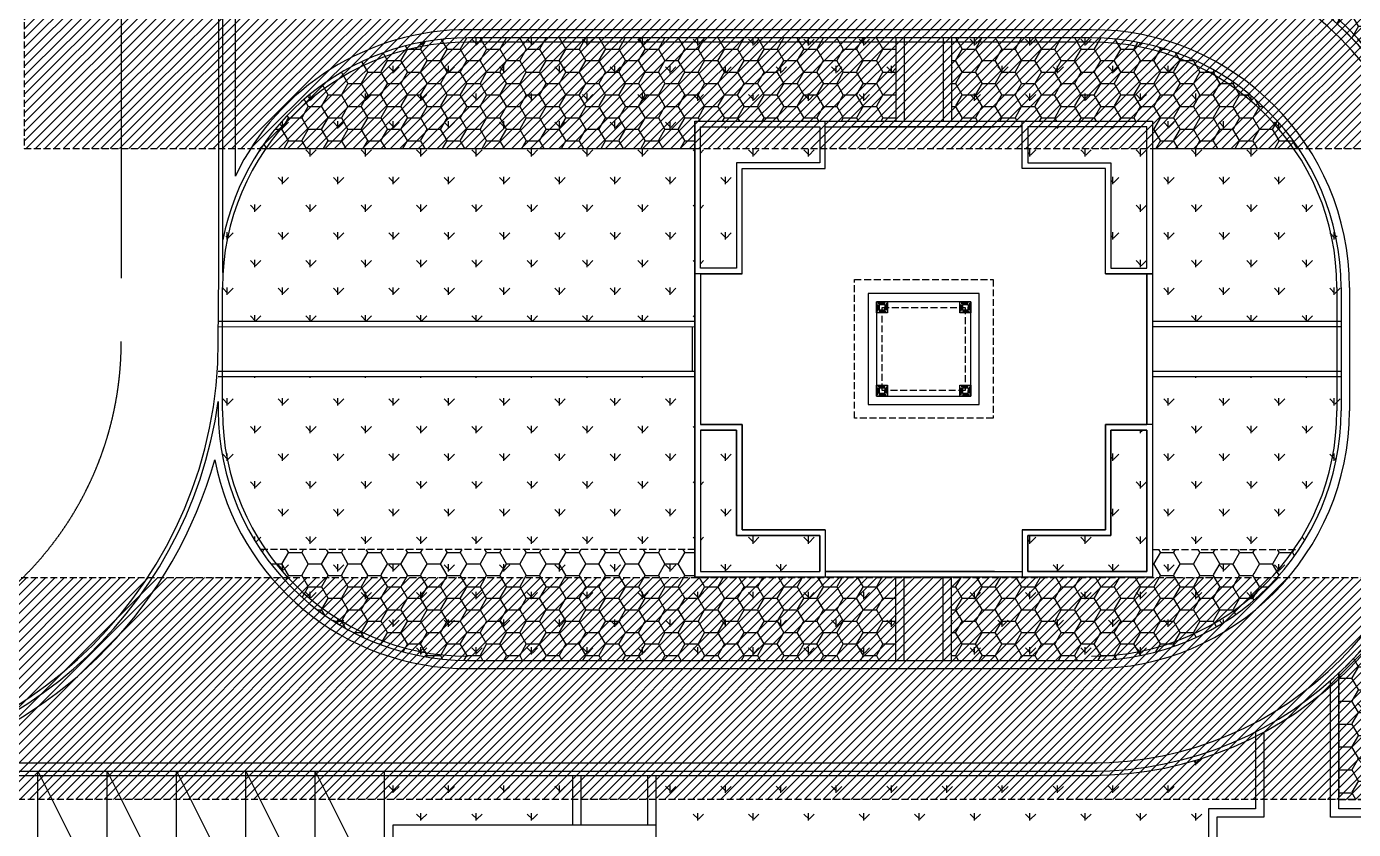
# Model space of a CAD drawing. Header units: millimetres. Extents: x 36720183 to 38160956, y 58934012 to 60388477.
# Drawn here: x 37601672 to 37649512, y 59315618 to 59344569 of the extents above; entities that cross this region are included whole.
import ezdxf

# ---------------------------------------------------------------- set-up
doc = ezdxf.new("R2010")
doc.units = ezdxf.units.MM
doc.header["$LTSCALE"] = 1000
doc.header["$MEASUREMENT"] = 0
doc.linetypes.add('ACAD_ISO04W100', pattern=[30, 24, -3, 0, -3])
doc.linetypes.add('DASH', pattern=[0.35, 0.25, -0.1])
for name, color, linetype in [('@ 绿化', 8, 'Continuous'), ('@YL', 2, 'Continuous'), ('@园建', 1, 'Continuous'), ('@扑救面填充', 8, 'Continuous'), ('@植草板', 8, 'Continuous'), ('DL_道路中线_支路网_', 4, 'ACAD_ISO04W100'), ('DL_道路红线_支路网_', 1, 'Continuous'), ('ST', 8, 'Continuous'), ('WALL', 4, 'Continuous'), ('扑救面', 2, 'Continuous'), ('车位', 40, 'Continuous')]:
    doc.layers.add(name, color=color, linetype=linetype)
pattern_1 = [(90, (0, 0), (-997.795475, 997.795475), [264.58066, -1731.01015]), (45, (0, 0), (-997.796155, 997.796155), [264.58066, -1146.51615]), (135, (0, 0), (-997.796155, -997.796155), [264.58066, -1146.51615])]
pattern_2 = [(45, (0, 0), (-168.3798023, 168.3798023), [])]
pattern_3 = [(0, (0, 0), (714.375, 412.4445), [476.25, -952.5]), (120, (0, 0), (-714.3749147, 412.4446478), [476.25, -952.5]), (60, (0, 0), (8.53e-05, 824.8891478), [-952.5, 476.25])]

# ---------------------------------------------------------------- blocks, each defined once
blk = doc.blocks.new('车位')
at = {"layer": '车位'}
for p, q in [((2126015, 462726), (2126015, 465226)), ((2131015, 465226), (2126015, 465226)), ((2131015, 462726), (2131015, 465226)), ((2131015, 462726), (2126015, 462726))]:
    blk.add_line(p, q, dxfattribs=at)
blk.add_lwpolyline([(2126015, 462726), (2131015, 465226)], dxfattribs=at)

msp = doc.modelspace()

# ---------------------------------------------------------------- hatches: boundary and pattern name
at = {"layer": '@ 绿化', "linetype": 'Continuous'}
h = msp.add_hatch(dxfattribs=at)
h.set_pattern_fill('GRASS', color=256, scale=500, style=0)
h.set_pattern_definition(pattern_1)
edge = h.paths.add_edge_path()
edge.add_line((37648982, 59316360), (37648982, 59321256))
edge.add_arc((37640027, 59330747), 13049, 313.3367, 357.6663)
edge.add_line((37653065, 59330216), (37653065, 59335656))
edge.add_arc((37640016, 59335119), 13060, 2.3545, 47.0744)
edge.add_arc((37655142, 59341128), 7173, 101.1397, 150.3002, ccw=False)
edge.add_line((37653756, 59348166), (37661651, 59348166))
edge.add_line((37661651, 59348166), (37662166, 59348166))
edge.add_line((37662166, 59348166), (37662166, 59338006))
edge.add_line((37662166, 59338006), (37659681, 59338006))
edge.add_line((37659681, 59338006), (37659681, 59329906))
edge.add_line((37659681, 59329906), (37657648, 59329906))
edge.add_line((37657648, 59329906), (37655181, 59317524))
edge.add_line((37655181, 59317524), (37655181, 59316360))
edge.add_line((37655181, 59316360), (37653305, 59316360))
edge.add_line((37653305, 59316360), (37653744, 59316360))
edge.add_line((37653744, 59316360), (37652444, 59316360))
edge.add_line((37652444, 59316360), (37651832, 59316360))
edge.add_line((37651832, 59316360), (37651457, 59316360))
edge.add_line((37651457, 59316360), (37650888, 59316360))
edge.add_line((37650888, 59316360), (37648982, 59316360))
h = msp.add_hatch(dxfattribs=at)
h.set_pattern_fill('GRASS', color=256, scale=500, style=0)
h.set_pattern_definition(pattern_1)
edge = h.paths.add_edge_path()
edge.add_line((37608587, 59333934), (37608916, 59337566))
edge.add_arc((37617587, 59335156), 9000, 91.3634, 164.467, ccw=False)
edge.add_line((37617373, 59344153), (37633018, 59344153))
edge.add_line((37633018, 59344153), (37633018, 59341156))
edge.add_line((37633018, 59341156), (37625768, 59341156))
edge.add_line((37625768, 59341156), (37625768, 59333936))
edge.add_line((37625768, 59333936), (37608587, 59333936))
h = msp.add_hatch(dxfattribs=at)
h.set_pattern_fill('GRASS', color=256, scale=500, style=0)
h.set_pattern_definition(pattern_1)
edge = h.paths.add_edge_path()
edge.add_line((37635018, 59341156), (37635018, 59344156))
edge.add_line((37635018, 59344156), (37640065, 59344156))
edge.add_arc((37640032, 59335053), 9102, -7.0468, 89.7879, ccw=False)
edge.add_line((37649065, 59333936), (37642268, 59333936))
edge.add_line((37642268, 59333936), (37642268, 59341156))
edge.add_line((37642268, 59341156), (37635018, 59341156))
h = msp.add_hatch(dxfattribs=at)
h.set_pattern_fill('GRASS', color=256, scale=500, style=0)
h.set_pattern_definition(pattern_1)
h.paths.add_polyline_path([(37625968, 59335856), (37625968, 59340956), (37630268, 59340956), (37630268, 59339656), (37627268, 59339656), (37627268, 59335856)])
h = msp.add_hatch(dxfattribs=at)
h.set_pattern_fill('GRASS', color=256, scale=500, style=0)
h.set_pattern_definition(pattern_1)
h.paths.add_polyline_path([(37642068, 59335856), (37642068, 59340956), (37637768, 59340956), (37637768, 59339656), (37640768, 59339656), (37640768, 59335856)])
h = msp.add_hatch(dxfattribs=at)
h.set_pattern_fill('GRASS', color=256, scale=500, style=0)
h.set_pattern_definition(pattern_1)
edge = h.paths.add_edge_path()
edge.add_line((37608587, 59331934), (37625768, 59331934))
edge.add_line((37625768, 59331934), (37625768, 59324716))
edge.add_line((37625768, 59324716), (37633018, 59324716))
edge.add_line((37633018, 59324716), (37633018, 59321716))
edge.add_line((37633018, 59321716), (37617587, 59321716))
edge.add_arc((37617587, 59330716), 9000, 180, 270, ccw=False)
edge.add_line((37608587, 59330716), (37608587, 59331934))
h = msp.add_hatch(dxfattribs=at)
h.set_pattern_fill('GRASS', color=256, scale=500, style=0)
h.set_pattern_definition(pattern_1)
edge = h.paths.add_edge_path()
edge.add_line((37635018, 59321716), (37635018, 59324716))
edge.add_line((37635018, 59324716), (37642268, 59324716))
edge.add_line((37642268, 59324716), (37642268, 59331936))
edge.add_line((37642268, 59331936), (37649065, 59331936))
edge.add_line((37649065, 59331936), (37649065, 59330716))
edge.add_arc((37640065, 59330716), 9000, -90, 0, ccw=False)
edge.add_line((37640065, 59321716), (37635018, 59321716))
h = msp.add_hatch(dxfattribs=at)
h.set_pattern_fill('GRASS', color=256, scale=500, style=0)
h.set_pattern_definition(pattern_1)
h.paths.add_polyline_path([(37625968, 59330016), (37625968, 59324916), (37630268, 59324916), (37630268, 59326216), (37627268, 59326216), (37627268, 59330016)])
h = msp.add_hatch(dxfattribs=at)
h.set_pattern_fill('GRASS', color=256, scale=500, style=0)
h.set_pattern_definition(pattern_1)
h.paths.add_polyline_path([(37642068, 59330016), (37642068, 59324916), (37637768, 59324916), (37637768, 59326216), (37640768, 59326216), (37640768, 59330016)])
h = msp.add_hatch(dxfattribs=at)
h.set_pattern_fill('GRASS', color=256, scale=500, style=0)
h.set_pattern_definition(pattern_1)
edge = h.paths.add_edge_path()
edge.add_line((37624372, 59312467), (37624372, 59317716))
edge.add_line((37624372, 59317716), (37640266, 59317716))
edge.add_arc((37641211, 59325798), 8137, 263.3308, 291.9313)
edge.add_line((37644251, 59318250), (37644281, 59311367))
edge.add_line((37644281, 59311367), (37642782, 59311367))
edge.add_line((37642782, 59311367), (37642782, 59309767))
edge.add_line((37642782, 59309767), (37639881, 59309967))
edge.add_line((37639881, 59309967), (37639882, 59306483))
edge.add_line((37639882, 59306483), (37638345, 59306483))
edge.add_line((37638345, 59306483), (37638582, 59303767))
edge.add_line((37638582, 59303767), (37640782, 59303767))
edge.add_line((37640782, 59303767), (37640782, 59302267))
edge.add_line((37640782, 59302267), (37626872, 59302267))
edge.add_line((37626872, 59302267), (37626872, 59303767))
edge.add_line((37626872, 59303767), (37629072, 59303768))
edge.add_line((37629072, 59303768), (37629072, 59306667))
edge.add_line((37629072, 59306667), (37628565, 59306667))
edge.add_line((37628565, 59306667), (37628579, 59311868))
edge.add_line((37628579, 59311868), (37624872, 59311868))
edge.add_line((37624872, 59311868), (37624372, 59311868))
edge.add_line((37624372, 59311868), (37624372, 59312467))
h = msp.add_hatch(dxfattribs=at)
h.set_pattern_fill('GRASS', color=256, scale=500, style=0)
h.set_pattern_definition(pattern_1)
h.paths.add_polyline_path([(37575572, 59312467), (37575572, 59312716), (37577366, 59312716), (37577366, 59312716), (37614575, 59312716), (37614575, 59317716), (37614990, 59317716), (37614972, 59313167), (37614972, 59312310), (37614872, 59311367), (37615122, 59311067), (37615122, 59308568), (37613022, 59308568), (37613122, 59305168), (37616272, 59305168), (37616272, 59301667), (37614272, 59301667), (37614072, 59300968), (37612372, 59300968), (37612372, 59301867), (37608172, 59301867), (37608172, 59301067), (37601772, 59301067), (37601772, 59296867), (37603673, 59296867), (37603672, 59293667), (37608372, 59293667), (37608372, 59291167), (37582171, 59291267), (37582171, 59293767), (37586871, 59293667), (37586947, 59296267), (37588771, 59296717), (37588771, 59300367), (37585171, 59300867), (37582371, 59300867), (37582372, 59303267), (37578172, 59303267), (37578171, 59300267), (37576471, 59300317), (37576472, 59301767), (37574272, 59301767), (37574272, 59304867), (37576371, 59304867), (37576972, 59307967), (37575672, 59307967), (37575672, 59310238), (37575672, 59310967), (37575572, 59311236), (37575572, 59312636)])
h = msp.add_hatch(dxfattribs=at)
h.set_pattern_fill('GRASS', color=256, scale=500, style=0)
h.set_pattern_definition(pattern_1)
h.paths.add_polyline_path([(37621372, 59315768), (37614872, 59315768), (37614872, 59317716), (37621372, 59317716)])
at = {"layer": '@扑救面填充'}
h = msp.add_hatch(dxfattribs=at)
h.set_pattern_fill('ANSI31', color=256, scale=150)
h.set_pattern_definition(pattern_2)
edge = h.paths.add_edge_path()
edge.add_line((37601587, 59340166), (37662165, 59340173))
edge.add_line((37662165, 59340173), (37662159, 59348156))
edge.add_line((37662159, 59348156), (37609587, 59348156))
edge.add_line((37609587, 59348156), (37609587, 59381129))
edge.add_line((37609587, 59381129), (37601587, 59381129))
edge.add_line((37601587, 59381129), (37601587, 59340166))
edge.add_line((37601587, 59340166), (37662165, 59340173))
h = msp.add_hatch(dxfattribs=at)
h.set_pattern_fill('ANSI31', color=256, scale=150)
h.set_pattern_definition(pattern_2)
h.paths.add_polyline_path([(37406181, 59324704), (37653065, 59324704), (37653065, 59316704), (37406181, 59316704)])
at = {"layer": '@植草板'}
h = msp.add_hatch(dxfattribs=at)
h.set_pattern_fill('HONEY', color=8, scale=300)
h.set_pattern_definition(pattern_3)
edge = h.paths.add_edge_path()
edge.add_line((37652061, 59340165), (37662165, 59340173))
edge.add_line((37662165, 59340173), (37662159, 59348156))
edge.add_line((37662159, 59348156), (37653756, 59348156))
edge.add_arc((37655096, 59341170), 7113, 100.8614, 150.4095)
edge.add_arc((37640065, 59335156), 13000, 22.6663, 47.1239, ccw=False)
h = msp.add_hatch(dxfattribs=at)
h.set_pattern_fill('HONEY', color=8, scale=300)
h.set_pattern_definition(pattern_3)
edge = h.paths.add_edge_path()
edge.add_line((37610111, 59340167), (37625768, 59340165))
edge.add_line((37625768, 59340165), (37625767, 59341156))
edge.add_line((37625767, 59341156), (37633018, 59341156))
edge.add_line((37633018, 59341156), (37633018, 59344156))
edge.add_line((37633018, 59344156), (37617587, 59344156))
edge.add_arc((37617587, 59335156), 9000, 90, 146.1766)
h = msp.add_hatch(dxfattribs=at)
h.set_pattern_fill('HONEY', color=8, scale=300)
h.set_pattern_definition(pattern_3)
edge = h.paths.add_edge_path()
edge.add_line((37642268, 59340165), (37647538, 59340171))
edge.add_arc((37640065, 59335156), 9000, 33.8679, 90)
edge.add_line((37640065, 59344156), (37635018, 59344156))
edge.add_line((37635018, 59344156), (37635018, 59341156))
edge.add_line((37635018, 59341156), (37642268, 59341156))
edge.add_line((37642268, 59341156), (37642268, 59340170))
h = msp.add_hatch(dxfattribs=at)
h.set_pattern_fill('HONEY', color=8, scale=300)
h.set_pattern_definition(pattern_3)
edge = h.paths.add_edge_path()
edge.add_line((37610104, 59325716), (37625768, 59325716))
edge.add_line((37625768, 59325716), (37625768, 59324716))
edge.add_line((37625768, 59324716), (37633018, 59324704))
edge.add_line((37633018, 59324704), (37633018, 59321716))
edge.add_line((37633018, 59321716), (37617587, 59321716))
edge.add_arc((37617587, 59330716), 9000, 213.749, 270, ccw=False)
h = msp.add_hatch(dxfattribs=at)
h.set_pattern_fill('HONEY', color=8, scale=300)
h.set_pattern_definition(pattern_3)
edge = h.paths.add_edge_path()
edge.add_line((37635018, 59321716), (37635018, 59324704))
edge.add_line((37635018, 59324704), (37642268, 59324716))
edge.add_line((37642268, 59324716), (37642268, 59325716))
edge.add_line((37642268, 59325716), (37647549, 59325716))
edge.add_arc((37640065, 59330716), 9000, 270, 326.251, ccw=False)
edge.add_line((37640065, 59321716), (37635018, 59321716))
h = msp.add_hatch(dxfattribs=at)
h.set_pattern_fill('HONEY', color=8, scale=300)
h.set_pattern_definition(pattern_3)
edge = h.paths.add_edge_path()
edge.add_line((37648982, 59316704), (37653065, 59316704))
edge.add_line((37653065, 59316704), (37653065, 59324704))
edge.add_line((37653065, 59324704), (37651592, 59324704))
edge.add_arc((37640065, 59330716), 13000, 313.3091, 332.4532, ccw=False)
edge.add_line((37648982, 59321256), (37648982, 59316704))

# ---------------------------------------------------------------- linework, layer by layer
at = {"layer": '@YL', "color": 8}
for p, q in [((37640065, 59344456), (37617587, 59344456, 0)), ((37640065, 59344006), (37617587, 59344006, 0)), ((37648915, 59335156, 0), (37648915, 59330716, 0)), ((37649365, 59335156, 0), (37649365, 59330716, 0)), ((37617587, 59321416, 0), (37640065, 59321416, 0)), ((37597921, 59318016, 0), (37640266, 59318016, 0))]:
    msp.add_line(p, q, dxfattribs=at)
at = {"layer": '@YL'}
for p, q in [((37640065, 59344156), (37617587, 59344156, 0)), ((37649065, 59335156, 0), (37649065, 59330716, 0)), ((37617587, 59321716, 0), (37640065, 59321716, 0)), ((37593087, 59317716), (37640266, 59317716, 0))]:
    msp.add_line(p, q, dxfattribs=at)
at = {"layer": '@YL', "color": 8, "elevation": 0}
for points in [[(37609203, 59339179), (37609197, 59353143)], [(37633318, 59344156), (37633318, 59341156)], [(37634718, 59344156), (37634718, 59341156)], [(37608737, 59330716), (37608737, 59335156)], [(37625768, 59333736), (37608587, 59333734)], [(37649065, 59333736), (37642268, 59333736)], [(37625768, 59332136), (37608587, 59332134)], [(37649065, 59332136), (37642268, 59332136)], [(37633318, 59321716), (37633318, 59324716)], [(37634718, 59321716), (37634718, 59324716)]]:
    msp.add_lwpolyline(points, dxfattribs=at)
at = {"layer": '@YL', "elevation": 0}
for points in [[(37633018, 59344156), (37633018, 59341156)], [(37635018, 59344156), (37635018, 59341156)], [(37625768, 59341156), (37642268, 59341156)], [(37625968, 59335856), (37625968, 59340956), (37630268, 59340956)], [(37630268, 59340956), (37630268, 59339656), (37627268, 59339656), (37627268, 59335856), (37625968, 59335856)], [(37625968, 59335856), (37625968, 59340956), (37630268, 59340956), (37630268, 59339656), (37627268, 59339656), (37627268, 59335856), (37625968, 59335856)], [(37630468, 59339456), (37630468, 59341156)], [(37630468, 59340956), (37636568, 59340956)], [(37637568, 59340956), (37631468, 59340956)], [(37633018, 59341156), (37635018, 59341156)], [(37637568, 59339456), (37637568, 59341156)], [(37637768, 59340956), (37637768, 59339656), (37640768, 59339656), (37640768, 59335856), (37642068, 59335856)], [(37642068, 59335856), (37642068, 59340956), (37637768, 59340956), (37637768, 59339656), (37640768, 59339656), (37640768, 59335856), (37642068, 59335856)], [(37627468, 59335656), (37627468, 59339456), (37630468, 59339456)], [(37640568, 59335656), (37640568, 59339456), (37637568, 59339456)], [(37627468, 59335656), (37625768, 59335656)], [(37625968, 59335656), (37627468, 59335656)], [(37625968, 59335656), (37625968, 59330216)], [(37642268, 59335656), (37640568, 59335656)], [(37640568, 59335656), (37642268, 59335656)], [(37642068, 59335656), (37642068, 59330216)], [(37642068, 59330216), (37642068, 59335656)], [(37625768, 59333936), (37608587, 59333934)], [(37649065, 59333936), (37642268, 59333936)], [(37625768, 59331936), (37608587, 59331934)], [(37649065, 59331936), (37642268, 59331936)], [(37627468, 59330216), (37625968, 59330216)], [(37625968, 59330216), (37627468, 59330216)], [(37625968, 59330016), (37627268, 59330016), (37627268, 59326216), (37630268, 59326216), (37630268, 59324916)], [(37630268, 59324916), (37630268, 59326216), (37627268, 59326216), (37627268, 59330016), (37625968, 59330016)], [(37625968, 59330016), (37625968, 59324916), (37630268, 59324916), (37630268, 59326216), (37627268, 59326216), (37627268, 59330016), (37625968, 59330016)], [(37630468, 59326416), (37627468, 59326416), (37627468, 59330216)], [(37627468, 59330216), (37627468, 59326416), (37630468, 59326416)], [(37637568, 59326416), (37640568, 59326416), (37640568, 59330216)], [(37640568, 59330216), (37640568, 59326416), (37637568, 59326416)], [(37642068, 59330016), (37642068, 59324916), (37637768, 59324916)], [(37637768, 59324916), (37642068, 59324916), (37642068, 59330016)], [(37642068, 59330016), (37640768, 59330016), (37640768, 59326216), (37637768, 59326216), (37637768, 59324916)], [(37637768, 59324916), (37637768, 59326216), (37640768, 59326216), (37640768, 59330016), (37642068, 59330016)], [(37642068, 59330016), (37642068, 59324916), (37637768, 59324916), (37637768, 59326216), (37640768, 59326216), (37640768, 59330016), (37642068, 59330016)], [(37640568, 59330216), (37642068, 59330216)], [(37642268, 59330216), (37640568, 59330216)], [(37630468, 59326416), (37630468, 59324716)], [(37630468, 59326416), (37630468, 59324716)], [(37637568, 59326416), (37637568, 59324716)], [(37637568, 59326416), (37637568, 59324716)], [(37636568, 59324916), (37630468, 59324916)], [(37630468, 59324916), (37637568, 59324916)], [(37633018, 59321716), (37633018, 59324716)], [(37635018, 59321716), (37635018, 59324716)]]:
    msp.add_lwpolyline(points, dxfattribs=at)
msp.add_lwpolyline([(37625768, 59341156), (37642268, 59341156), (37642268, 59324716), (37625768, 59324716)], close=True, dxfattribs=at)
msp.add_lwpolyline([(37625768, 59341156), (37642268, 59341156), (37642268, 59324716), (37625768, 59324716)], close=True, dxfattribs=at)
at = {"layer": '@YL', "color": 2, "linetype": 'DASH'}
for points in [[(37625768, 59340165), (37610110, 59340165)], [(37647542, 59340165), (37642268, 59340165)]]:
    msp.add_lwpolyline(points, dxfattribs=at)
at = {"layer": '@YL', "color": 8, "linetype": 'DASH', "elevation": 0}
for points in [[(37631518, 59335443), (37636518, 59335443), (37636518, 59330443), (37631518, 59330443)], [(37632518, 59334443), (37635518, 59334443), (37635518, 59331443), (37632518, 59331443)]]:
    msp.add_lwpolyline(points, close=True, dxfattribs=at)
at = {"layer": '@YL', "color": 2, "linetype": 'DASH', "elevation": 0}
for points in [[(37625768, 59325716), (37610104, 59325716)], [(37642268, 59325716), (37647549, 59325716)]]:
    msp.add_lwpolyline(points, dxfattribs=at)
at = {"layer": '@YL', "color": 2, "linetype": 'DASH'}
msp.add_lwpolyline([(37648982, 59316704), (37653065, 59316704), (37653065, 59324704), (37651592, 59324704, -0.083727), (37648982, 59321256), (37648982, 59316704)], format="xyb", dxfattribs=at)
at = {"layer": '@YL', "color": 8}
for points in [[(37655381, 59316060), (37648682, 59316060), (37648682, 59320982)], [(37646282, 59319141), (37646282, 59316060), (37644581, 59316060), (37644581, 59312768)], [(37621672, 59315768), (37621672, 59317566)], [(37624072, 59315768), (37624072, 59317566)]]:
    msp.add_lwpolyline(points, dxfattribs=at)
at = {"layer": '@YL'}
for points in [[(37655181, 59316360), (37648982, 59316360), (37648982, 59321256)], [(37645982, 59319141), (37645982, 59316360), (37644281, 59316360), (37644281, 59312768)], [(37621372, 59315768), (37621372, 59317566)], [(37624372, 59315768), (37624372, 59317566)], [(37624372, 59315768), (37614873, 59315768)], [(37614873, 59311569), (37617772, 59311569), (37617772, 59312768), (37624372, 59312768), (37624372, 59315768), (37614873, 59315768), (37614873, 59311569)]]:
    msp.add_lwpolyline(points, dxfattribs=at)
for centre, radius, start, end in [((37640065, 59335156, 0), 13000, 0, 90), ((37617587, 59335156, 0), 9000, 90, 168.9691), ((37640065, 59335156, 0), 9000, 0, 90), ((37617587, 59330716, 0), 9000, 180, 270), ((37640065, 59330716, 0), 9000, 270, 0), ((37640065, 59330716, 0), 13000, 270, 0)]:
    msp.add_arc(centre, radius, start, end, dxfattribs=at)
at = {"layer": '@YL', "color": 8}
for centre, radius, start, end in [((37640065, 59335156, 0), 12700, 0, 90), ((37617587, 59335156, 0), 9300, 90, 154.3653), ((37640065, 59335156, 0), 9300, 0, 90), ((37617587, 59335156, 0), 8850, 90, 180), ((37640065, 59335156, 0), 8850, 0, 90), ((37617587, 59330716, 0), 8850, 180, 270), ((37640065, 59330716, 0), 8850, 270, 0), ((37640065, 59330716, 0), 9300, 270, 0), ((37640065, 59330716, 0), 12700, 270, 0), ((37617587, 59330716, 0), 9300, 190.9426, 270)]:
    msp.add_arc(centre, radius, start, end, dxfattribs=at)
at = {"layer": '@园建', "color": 2, "elevation": 0}
for points in [[(37632018, 59330943), (37636018, 59330943), (37636018, 59334943), (37632018, 59334943)], [(37632318, 59334643), (37632718, 59334643), (37632718, 59334243), (37632318, 59334243)], [(37635318, 59334643), (37635718, 59334643), (37635718, 59334243), (37635318, 59334243)], [(37632318, 59331643), (37632718, 59331643), (37632718, 59331243), (37632318, 59331243)], [(37635318, 59331643), (37635718, 59331643), (37635718, 59331243), (37635318, 59331243)]]:
    msp.add_lwpolyline(points, close=True, dxfattribs=at)
at = {"layer": '@园建', "color": 8, "elevation": 0}
msp.add_lwpolyline([(37632318, 59331243), (37635718, 59331243), (37635718, 59334643), (37632318, 59334643)], close=True, dxfattribs=at)
at = {"layer": '@园建', "color": 8, "linetype": 'DASH', "elevation": 0}
for points in [[(37632368, 59334593), (37632668, 59334593), (37632668, 59334293), (37632368, 59334293)], [(37632418, 59334543), (37632618, 59334543), (37632618, 59334343), (37632418, 59334343)], [(37635368, 59334593), (37635668, 59334593), (37635668, 59334293), (37635368, 59334293)], [(37635418, 59334543), (37635618, 59334543), (37635618, 59334343), (37635418, 59334343)], [(37632368, 59331593), (37632668, 59331593), (37632668, 59331293), (37632368, 59331293)], [(37632418, 59331543), (37632618, 59331543), (37632618, 59331343), (37632418, 59331343)], [(37635368, 59331593), (37635668, 59331593), (37635668, 59331293), (37635368, 59331293)], [(37635418, 59331543), (37635618, 59331543), (37635618, 59331343), (37635418, 59331343)]]:
    msp.add_lwpolyline(points, close=True, dxfattribs=at)
for points in [[(37632524, 59334543), (37632418, 59334543), (37632418, 59334437)], [(37632418, 59334437), (37632418, 59334343), (37632512, 59334343)], [(37632512, 59334343), (37632618, 59334343), (37632618, 59334449)], [(37632524, 59334543), (37632618, 59334543), (37632618, 59334449)], [(37635524, 59334543), (37635418, 59334543), (37635418, 59334437)], [(37635418, 59334437), (37635418, 59334343), (37635512, 59334343)], [(37635512, 59334343), (37635618, 59334343), (37635618, 59334449)], [(37635524, 59334543), (37635618, 59334543), (37635618, 59334449)], [(37632524, 59331543), (37632418, 59331543), (37632418, 59331437)], [(37632418, 59331437), (37632418, 59331343), (37632512, 59331343)], [(37632512, 59331343), (37632618, 59331343), (37632618, 59331449)], [(37632524, 59331543), (37632618, 59331543), (37632618, 59331449)], [(37635524, 59331543), (37635418, 59331543), (37635418, 59331437)], [(37635418, 59331437), (37635418, 59331343), (37635512, 59331343)], [(37635512, 59331343), (37635618, 59331343), (37635618, 59331449)], [(37635524, 59331543), (37635618, 59331543), (37635618, 59331449)]]:
    msp.add_lwpolyline(points, dxfattribs=at)
at = {"layer": '@植草板'}
msp.add_lwpolyline([(37652061, 59340165), (37662165, 59340173), (37662159, 59348156), (37653756, 59348156, 0.219627), (37648911, 59344682, -0.107123), (37652061, 59340165, 0.51335)], format="xyb", dxfattribs=at)
at = {"layer": 'DL_道路中线_支路网_', "color": 8}
msp.add_line((37605072, 59449495), (37605087, 59333216, 0), dxfattribs=at)
msp.add_arc((37593087, 59333216, 0), 12000, 270, 0, dxfattribs=at)
at = {"layer": 'DL_道路红线_支路网_', "color": 4}
msp.add_line((37608587, 59331054, 0), (37608587, 59330716, 0), dxfattribs=at)
at = {"layer": 'DL_道路红线_支路网_', "color": 8}
msp.add_line((37593087, 59317566), (37640266, 59317566, 0), dxfattribs=at)
at = {"layer": 'DL_道路红线_支路网_', "color": 4, "elevation": 0}
msp.add_lwpolyline([(37608604, 59335704), (37608596, 59356763)], dxfattribs=at)
at = {"layer": 'DL_道路红线_支路网_', "color": 8, "elevation": 0}
msp.add_lwpolyline([(37608754, 59335704), (37608746, 59356763)], dxfattribs=at)
at = {"layer": 'DL_道路红线_支路网_', "color": 8}
for centre, radius, start, end in [((37640065, 59335156, 0), 13150, 0, 90), ((37593087, 59333216, 0), 15650, 270, 352.0609), ((37640065, 59330716, 0), 13150, 270, 0), ((37593087, 59333216, 0), 15950, 287.6402, 344.4891)]:
    msp.add_arc(centre, radius, start, end, dxfattribs=at)
at = {"layer": 'DL_道路红线_支路网_', "color": 4}
msp.add_arc((37593087, 59333216, 0), 15500, 270, 0, dxfattribs=at)
at = {"layer": 'ST', "elevation": 0}
for points in [[(37625768, 59341156), (37625768, 59324716)], [(37625683, 59332136), (37625683, 59333736)]]:
    msp.add_lwpolyline(points, dxfattribs=at)
at = {"layer": 'WALL', "elevation": 0}
msp.add_lwpolyline([(37608587, 59333216), (37608604, 59335704)], dxfattribs=at)
at = {"layer": '扑救面', "color": 8, "linetype": 'DASH', "elevation": 0}
msp.add_lwpolyline([(37601587, 59340166), (37662165, 59340173), (37662159, 59348156), (37609587, 59348156), (37609587, 59381129), (37601587, 59381129), (37601587, 59340166), (37662165, 59340173)], dxfattribs=at)
at = {"layer": '扑救面', "color": 8, "linetype": 'DASH'}
msp.add_lwpolyline([(37406181, 59324704), (37653065, 59324704), (37653065, 59316704), (37406181, 59316704)], close=True, dxfattribs=at)

# ---------------------------------------------------------------- block references
at = {"layer": '车位', "rotation": 269.9998554775494}
for p in [(37139354, 61443732), (37141854, 61443732), (37144354, 61443732), (37146854, 61443732), (37149354, 61443732)]:
    msp.add_blockref('车位', p, dxfattribs=at)

doc.saveas('drawing.dxf')
